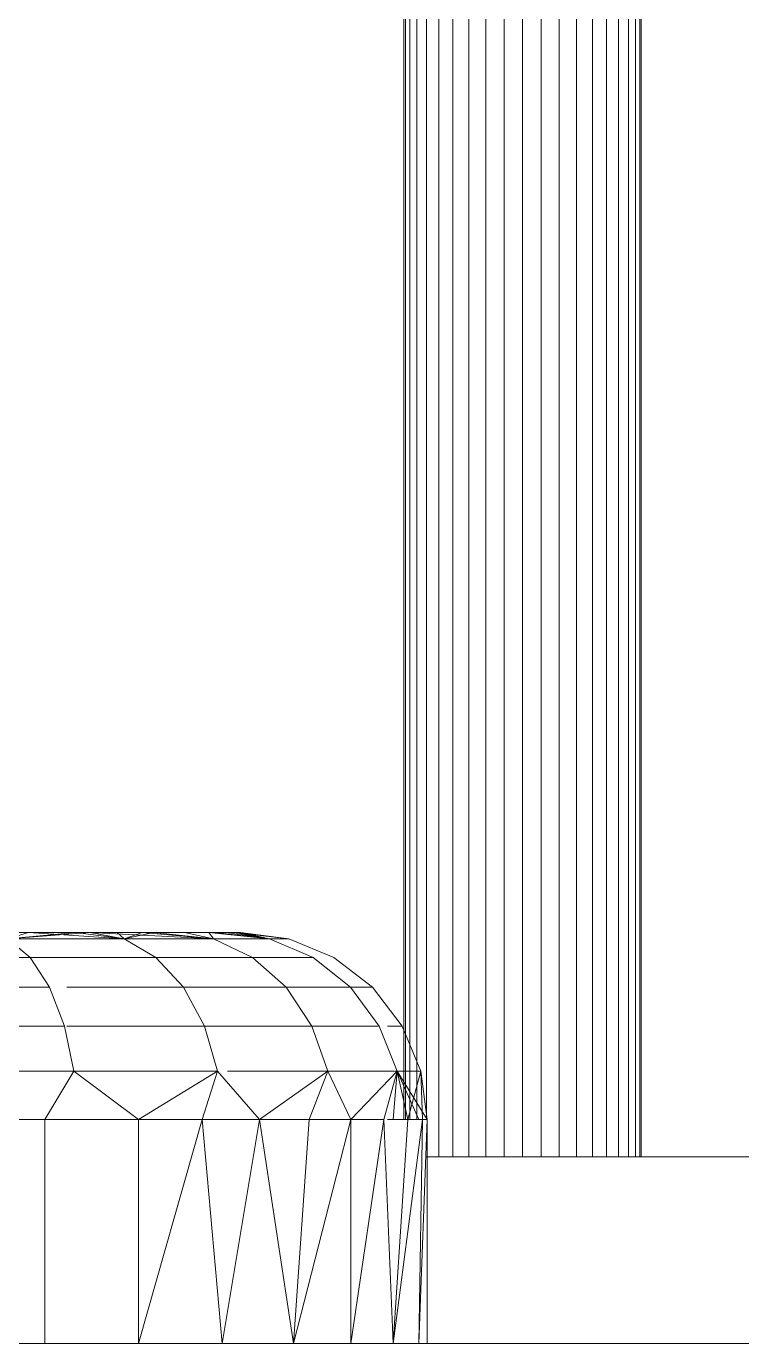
# Model space of a CAD drawing. Header units: centimetres. Extents: x -13467 to 3766, y -437 to 1921.
# Drawn here: x -7778.05 to -7774.22, y 94.03 to 101.08 of the extents above; entities that cross this region are included whole.
import ezdxf

# ---------------------------------------------------------------- set-up
doc = ezdxf.new("R2010")
doc.units = ezdxf.units.CM
doc.layers.add('M-EQPM', color=7, linetype='Continuous', lineweight=9)

# ---------------------------------------------------------------- blocks, each defined once
blk = doc.blocks.new('EQ-02-004 - EQ-02-004_dwg_Agrupar_788-V36-Sección 1-1')
at = {"layer": 'M-EQPM', "color": 136, "true_color": 0x007f7f}
for p, q in [((-7778.4059, 96.2294), (-7778.038, 96.2294)), ((-7778.038, 96.2294), (-7778.4059, 96.2294)), ((-7778.15, 96.1953), (-7778.038, 96.2294)), ((-7778.15, 96.1953), (-7777.7099, 96.2294)), ((-7778.15, 96.1953), (-7778.038, 96.2294)), ((-7778.15, 96.1953), (-7778.038, 96.2294)), ((-7778.038, 96.2294), (-7777.7099, 96.2294)), ((-7777.7099, 96.2294), (-7778.038, 96.2294)), ((-7777.5269, 96.1953), (-7778.038, 96.2294)), ((-7777.7099, 96.2294), (-7777.4296, 96.2294)), ((-7777.4296, 96.2294), (-7777.7099, 96.2294)), ((-7777.5269, 96.1953), (-7777.7099, 96.2294)), ((-7777.0487, 96.1953), (-7777.7099, 96.2294)), ((-7777.5269, 96.1953), (-7777.7099, 96.2294)), ((-7777.5269, 96.1953), (-7777.4296, 96.2294)), ((-7777.5269, 96.1953), (-7777.0487, 96.1953)), ((-7777.0487, 96.1953), (-7777.5269, 96.1953)), ((-7777.4296, 96.2294), (-7777.2041, 96.2294)), ((-7777.2041, 96.2294), (-7777.4296, 96.2294)), ((-7777.0487, 96.1953), (-7777.4296, 96.2294)), ((-7777.0487, 96.1953), (-7777.4296, 96.2294)), ((-7777.2041, 96.2294), (-7777.039, 96.2294)), ((-7777.039, 96.2294), (-7777.2041, 96.2294)), ((-7777.0487, 96.1953), (-7777.2041, 96.2294)), ((-7777.0487, 96.1953), (-7777.2041, 96.2294)), ((-7776.8398, 96.0954), (-7777.0487, 96.1953)), ((-7776.8398, 96.0954), (-7777.0487, 96.1953)), ((-7777.0487, 96.1953), (-7776.7481, 96.1953)), ((-7776.7481, 96.1953), (-7777.0487, 96.1953)), ((-7777.039, 96.2294), (-7776.9383, 96.2294)), ((-7776.9383, 96.2294), (-7777.039, 96.2294)), ((-7776.7481, 96.1953), (-7777.039, 96.2294)), ((-7776.7481, 96.1953), (-7777.039, 96.2294)), ((-7776.9383, 96.2294), (-7776.9044, 96.2294)), ((-7776.9044, 96.2294), (-7776.9383, 96.2294)), ((-7776.7481, 96.1953), (-7776.9383, 96.2294)), ((-7776.6456, 96.1953), (-7776.9383, 96.2294)), ((-7776.7481, 96.1953), (-7776.9383, 96.2294)), ((-7776.6456, 96.1953), (-7776.9044, 96.2294)), ((-7776.7481, 96.1953), (-7776.9044, 96.2294)), ((-7776.5151, 96.0954), (-7776.7481, 96.1953)), ((-7776.5151, 96.0954), (-7776.7481, 96.1953)), ((-7776.7481, 96.1953), (-7776.6456, 96.1953)), ((-7776.6456, 96.1953), (-7776.7481, 96.1953)), ((-7776.4044, 96.0954), (-7776.6456, 96.1953)), ((-7776.8398, 96.0954), (-7776.5151, 96.0954)), ((-7776.5151, 96.0954), (-7776.8398, 96.0954)), ((-7776.8398, 96.0954), (-7776.5151, 96.0954)), ((-7776.8398, 96.0954), (-7776.5151, 96.0954)), ((-7776.1973, 95.9365), (-7776.4044, 96.0954)), ((-7776.3151, 95.9365), (-7776.1973, 95.9365)), ((-7776.1973, 95.9365), (-7776.3151, 95.9365)), ((-7776.0384, 95.7294), (-7776.1973, 95.9365)), ((-7776.1167, 95.7294), (-7776.0384, 95.7294)), ((-7776.0384, 95.7294), (-7776.1167, 95.7294)), ((-7776.1167, 95.7294), (-7776.0384, 95.7294)), ((-7776.0384, 95.7294), (-7776.1167, 95.7294))]:
    blk.add_line(p, q, dxfattribs=at)
at = {"layer": 'M-EQPM', "color": 136, "true_color": 0x007f7f, "flags": 128}
for points in [[(-7778.15, 96.1953), (-7778.4059, 96.2294), (-7778.8046, 96.2294), (-7778.4059, 96.2294), (-7778.038, 96.2294), (-7778.15, 96.1953)], [(-7777.7099, 96.2294), (-7778.038, 96.2294), (-7778.4059, 96.2294), (-7778.15, 96.1953)], [(-7777.5268, 96.1953), (-7778.038, 96.2294), (-7777.5268, 96.1953), (-7777.7099, 96.2294), (-7778.038, 96.2294), (-7778.4059, 96.2294), (-7778.15, 96.1953)], [(-7778.038, 96.2294), (-7778.4059, 96.2294), (-7778.15, 96.1953)], [(-7776.8398, 96.0954), (-7777.0487, 96.1953), (-7777.5268, 96.1953), (-7777.7099, 96.2294), (-7778.15, 96.1953), (-7777.7099, 96.2294), (-7778.038, 96.2294), (-7777.7099, 96.2294)], [(-7777.5268, 96.1953), (-7777.7099, 96.2294), (-7777.0487, 96.1953), (-7777.7099, 96.2294), (-7777.4296, 96.2294), (-7777.7099, 96.2294)], [(-7777.4296, 96.2294), (-7777.7099, 96.2294), (-7777.5268, 96.1953), (-7777.4296, 96.2294), (-7777.5268, 96.1953)], [(-7776.5151, 96.0954), (-7776.7481, 96.1953), (-7777.0487, 96.1953), (-7777.4296, 96.2294), (-7777.0487, 96.1953), (-7777.2041, 96.2294), (-7777.4296, 96.2294), (-7777.7099, 96.2294)], [(-7777.5268, 96.1953), (-7777.0487, 96.1953), (-7777.2041, 96.2294), (-7777.039, 96.2294), (-7777.2041, 96.2294)], [(-7777.2041, 96.2294), (-7777.4296, 96.2294), (-7777.0487, 96.1953), (-7777.5268, 96.1953)], [(-7777.5268, 96.1953), (-7777.0487, 96.1953), (-7776.8398, 96.0954)], [(-7777.4296, 96.2294), (-7777.2041, 96.2294), (-7777.0487, 96.1953), (-7776.7481, 96.1953), (-7776.5151, 96.0954)], [(-7776.9383, 96.2294), (-7777.039, 96.2294), (-7776.7481, 96.1953), (-7777.0487, 96.1953), (-7776.8398, 96.0954)], [(-7776.8398, 96.0954), (-7776.5151, 96.0954), (-7776.7481, 96.1953), (-7776.6456, 96.1953), (-7776.9383, 96.2294), (-7776.7481, 96.1953), (-7777.0487, 96.1953), (-7776.8398, 96.0954)], [(-7776.8398, 96.0954), (-7776.5151, 96.0954), (-7776.7481, 96.1953), (-7776.6456, 96.1953), (-7776.7481, 96.1953), (-7776.9383, 96.2294), (-7776.9044, 96.2294), (-7776.9383, 96.2294), (-7776.9044, 96.2294), (-7776.6456, 96.1953), (-7776.9383, 96.2294)], [(-7776.3151, 95.9365), (-7776.1973, 95.9365), (-7776.4044, 96.0954)], [(-7776.4044, 96.0954), (-7776.1973, 95.9365), (-7776.3151, 95.9365)], [(-7776.3151, 95.9365), (-7776.1973, 95.9365), (-7776.0384, 95.7294), (-7776.1167, 95.7294)], [(-7776.3151, 95.9365), (-7776.1973, 95.9365), (-7776.0384, 95.7294), (-7776.1167, 95.7294)]]:
    blk.add_lwpolyline(points, dxfattribs=at)
for points in [[(-7778.15, 96.1953), (-7778.038, 96.2294)], [(-7777.4296, 96.2294), (-7777.2041, 96.2294), (-7777.0487, 96.1953)], [(-7776.4044, 96.0954), (-7776.6456, 96.1953), (-7776.7481, 96.1953), (-7777.039, 96.2294), (-7777.2041, 96.2294), (-7777.039, 96.2294), (-7776.9383, 96.2294), (-7776.7481, 96.1953), (-7777.039, 96.2294), (-7776.9383, 96.2294), (-7776.9044, 96.2294), (-7776.7481, 96.1953), (-7776.9044, 96.2294), (-7776.6456, 96.1953)], [(-7776.9383, 96.2294), (-7776.7481, 96.1953), (-7777.039, 96.2294)]]:
    blk.add_lwpolyline(points, close=True, dxfattribs=at)
blk = doc.blocks.new('EQ-02-004 - EQ-02-004_dwg_Agrupar_791-V37-Sección 1-1')
at = {"layer": 'M-EQPM', "color": 136, "true_color": 0x007f7f}
for p, q in [((-7778.4059, 96.2294), (-7778.038, 96.2294)), ((-7778.038, 96.2294), (-7778.4059, 96.2294)), ((-7778.15, 96.1953), (-7778.038, 96.2294)), ((-7778.15, 96.1953), (-7777.7099, 96.2294)), ((-7778.15, 96.1953), (-7778.038, 96.2294)), ((-7778.15, 96.1953), (-7778.038, 96.2294)), ((-7778.038, 96.2294), (-7777.7099, 96.2294)), ((-7777.7099, 96.2294), (-7778.038, 96.2294)), ((-7777.5269, 96.1953), (-7778.038, 96.2294)), ((-7777.7099, 96.2294), (-7777.4296, 96.2294)), ((-7777.4296, 96.2294), (-7777.7099, 96.2294)), ((-7777.5269, 96.1953), (-7777.7099, 96.2294)), ((-7777.0487, 96.1953), (-7777.7099, 96.2294)), ((-7777.5269, 96.1953), (-7777.7099, 96.2294)), ((-7777.5269, 96.1953), (-7777.4296, 96.2294)), ((-7777.5269, 96.1953), (-7777.0487, 96.1953)), ((-7777.0487, 96.1953), (-7777.5269, 96.1953)), ((-7777.4296, 96.2294), (-7777.2041, 96.2294)), ((-7777.2041, 96.2294), (-7777.4296, 96.2294)), ((-7777.0487, 96.1953), (-7777.4296, 96.2294)), ((-7777.0487, 96.1953), (-7777.4296, 96.2294)), ((-7777.2041, 96.2294), (-7777.039, 96.2294)), ((-7777.039, 96.2294), (-7777.2041, 96.2294)), ((-7777.0487, 96.1953), (-7777.2041, 96.2294)), ((-7777.0487, 96.1953), (-7777.2041, 96.2294)), ((-7776.8398, 96.0954), (-7777.0487, 96.1953)), ((-7776.8398, 96.0954), (-7777.0487, 96.1953)), ((-7777.0487, 96.1953), (-7776.7481, 96.1953)), ((-7776.7481, 96.1953), (-7777.0487, 96.1953)), ((-7777.039, 96.2294), (-7776.9383, 96.2294)), ((-7776.9383, 96.2294), (-7777.039, 96.2294)), ((-7776.7481, 96.1953), (-7777.039, 96.2294)), ((-7776.7481, 96.1953), (-7777.039, 96.2294)), ((-7776.9383, 96.2294), (-7776.9044, 96.2294)), ((-7776.9044, 96.2294), (-7776.9383, 96.2294)), ((-7776.7481, 96.1953), (-7776.9383, 96.2294)), ((-7776.6456, 96.1953), (-7776.9383, 96.2294)), ((-7776.7481, 96.1953), (-7776.9383, 96.2294)), ((-7776.6456, 96.1953), (-7776.9044, 96.2294)), ((-7776.7481, 96.1953), (-7776.9044, 96.2294)), ((-7776.5151, 96.0954), (-7776.7481, 96.1953)), ((-7776.5151, 96.0954), (-7776.7481, 96.1953)), ((-7776.7481, 96.1953), (-7776.6456, 96.1953)), ((-7776.6456, 96.1953), (-7776.7481, 96.1953)), ((-7776.4044, 96.0954), (-7776.6456, 96.1953)), ((-7776.8398, 96.0954), (-7776.5151, 96.0954)), ((-7776.5151, 96.0954), (-7776.8398, 96.0954)), ((-7776.8398, 96.0954), (-7776.5151, 96.0954)), ((-7776.8398, 96.0954), (-7776.5151, 96.0954)), ((-7776.1973, 95.9365), (-7776.4044, 96.0954)), ((-7776.3151, 95.9365), (-7776.1973, 95.9365)), ((-7776.1973, 95.9365), (-7776.3151, 95.9365)), ((-7776.0384, 95.7294), (-7776.1973, 95.9365)), ((-7776.1167, 95.7294), (-7776.0384, 95.7294)), ((-7776.0384, 95.7294), (-7776.1167, 95.7294)), ((-7776.1167, 95.7294), (-7776.0384, 95.7294)), ((-7776.0384, 95.7294), (-7776.1167, 95.7294))]:
    blk.add_line(p, q, dxfattribs=at)
at = {"layer": 'M-EQPM', "color": 136, "true_color": 0x007f7f, "flags": 128}
for points in [[(-7778.15, 96.1953), (-7778.4059, 96.2294), (-7778.8046, 96.2294), (-7778.4059, 96.2294), (-7778.038, 96.2294), (-7778.15, 96.1953)], [(-7777.7099, 96.2294), (-7778.038, 96.2294), (-7778.4059, 96.2294), (-7778.15, 96.1953)], [(-7777.5268, 96.1953), (-7778.038, 96.2294), (-7777.5268, 96.1953), (-7777.7099, 96.2294), (-7778.038, 96.2294), (-7778.4059, 96.2294), (-7778.15, 96.1953)], [(-7778.038, 96.2294), (-7778.4059, 96.2294), (-7778.15, 96.1953)], [(-7776.8398, 96.0954), (-7777.0487, 96.1953), (-7777.5268, 96.1953), (-7777.7099, 96.2294), (-7778.15, 96.1953), (-7777.7099, 96.2294), (-7778.038, 96.2294), (-7777.7099, 96.2294)], [(-7777.5268, 96.1953), (-7777.7099, 96.2294), (-7777.0487, 96.1953), (-7777.7099, 96.2294), (-7777.4296, 96.2294), (-7777.7099, 96.2294)], [(-7777.4296, 96.2294), (-7777.7099, 96.2294), (-7777.5268, 96.1953), (-7777.4296, 96.2294), (-7777.5268, 96.1953)], [(-7776.5151, 96.0954), (-7776.7481, 96.1953), (-7777.0487, 96.1953), (-7777.4296, 96.2294), (-7777.0487, 96.1953), (-7777.2041, 96.2294), (-7777.4296, 96.2294), (-7777.7099, 96.2294)], [(-7777.5268, 96.1953), (-7777.0487, 96.1953), (-7777.2041, 96.2294), (-7777.039, 96.2294), (-7777.2041, 96.2294)], [(-7777.2041, 96.2294), (-7777.4296, 96.2294), (-7777.0487, 96.1953), (-7777.5268, 96.1953)], [(-7777.5268, 96.1953), (-7777.0487, 96.1953), (-7776.8398, 96.0954)], [(-7777.4296, 96.2294), (-7777.2041, 96.2294), (-7777.0487, 96.1953), (-7776.7481, 96.1953), (-7776.5151, 96.0954)], [(-7776.9383, 96.2294), (-7777.039, 96.2294), (-7776.7481, 96.1953), (-7777.0487, 96.1953), (-7776.8398, 96.0954)], [(-7776.8398, 96.0954), (-7776.5151, 96.0954), (-7776.7481, 96.1953), (-7776.6456, 96.1953), (-7776.9383, 96.2294), (-7776.7481, 96.1953), (-7777.0487, 96.1953), (-7776.8398, 96.0954)], [(-7776.8398, 96.0954), (-7776.5151, 96.0954), (-7776.7481, 96.1953), (-7776.6456, 96.1953), (-7776.7481, 96.1953), (-7776.9383, 96.2294), (-7776.9044, 96.2294), (-7776.9383, 96.2294), (-7776.9044, 96.2294), (-7776.6456, 96.1953), (-7776.9383, 96.2294)], [(-7776.3151, 95.9365), (-7776.1973, 95.9365), (-7776.4044, 96.0954)], [(-7776.4044, 96.0954), (-7776.1973, 95.9365), (-7776.3151, 95.9365)], [(-7776.3151, 95.9365), (-7776.1973, 95.9365), (-7776.0384, 95.7294), (-7776.1167, 95.7294)], [(-7776.3151, 95.9365), (-7776.1973, 95.9365), (-7776.0384, 95.7294), (-7776.1167, 95.7294)]]:
    blk.add_lwpolyline(points, dxfattribs=at)
for points in [[(-7778.15, 96.1953), (-7778.038, 96.2294)], [(-7777.4296, 96.2294), (-7777.2041, 96.2294), (-7777.0487, 96.1953)], [(-7776.4044, 96.0954), (-7776.6456, 96.1953), (-7776.7481, 96.1953), (-7777.039, 96.2294), (-7777.2041, 96.2294), (-7777.039, 96.2294), (-7776.9383, 96.2294), (-7776.7481, 96.1953), (-7777.039, 96.2294), (-7776.9383, 96.2294), (-7776.9044, 96.2294), (-7776.7481, 96.1953), (-7776.9044, 96.2294), (-7776.6456, 96.1953)], [(-7776.9383, 96.2294), (-7776.7481, 96.1953), (-7777.039, 96.2294)]]:
    blk.add_lwpolyline(points, close=True, dxfattribs=at)
blk = doc.blocks.new('EQ-02-004 - EQ-02-004_dwg_Agrupar_896-V38-Sección 1-1')
at = {"layer": 'M-EQPM', "color": 136, "true_color": 0x007f7f}
for p, q in [((-7778.038, 96.2294), (-7778.4059, 96.2294)), ((-7778.4059, 96.2294), (-7778.038, 96.2294)), ((-7778.15, 96.1953), (-7778.038, 96.2294)), ((-7778.15, 96.1953), (-7778.038, 96.2294)), ((-7778.15, 96.1953), (-7777.7877, 96.2294)), ((-7778.15, 96.1953), (-7778.038, 96.2294)), ((-7778.0294, 96.0954), (-7778.15, 96.1953)), ((-7778.15, 96.1953), (-7777.5269, 96.1953)), ((-7778.15, 96.1953), (-7778.0294, 96.0954)), ((-7778.15, 96.1953), (-7778.0294, 96.0954)), ((-7777.7099, 96.2294), (-7778.038, 96.2294)), ((-7778.038, 96.2294), (-7777.7877, 96.2294)), ((-7777.5269, 96.1953), (-7778.038, 96.2294)), ((-7777.7877, 96.2294), (-7777.5633, 96.2294)), ((-7777.7877, 96.2294), (-7777.3679, 96.2294)), ((-7777.5269, 96.1953), (-7777.7877, 96.2294)), ((-7777.4296, 96.2294), (-7777.7099, 96.2294)), ((-7777.0487, 96.1953), (-7777.7099, 96.2294)), ((-7777.5269, 96.1953), (-7777.7099, 96.2294)), ((-7777.5633, 96.2294), (-7777.3679, 96.2294)), ((-7777.5269, 96.1953), (-7777.5633, 96.2294)), ((-7777.5269, 96.1953), (-7777.3679, 96.2294)), ((-7777.3563, 96.0954), (-7777.5269, 96.1953)), ((-7777.0487, 96.1953), (-7777.5269, 96.1953)), ((-7777.5269, 96.1953), (-7777.0487, 96.1953)), ((-7777.2041, 96.2294), (-7777.4296, 96.2294)), ((-7777.0487, 96.1953), (-7777.4296, 96.2294)), ((-7777.3679, 96.2294), (-7777.2041, 96.2294)), ((-7777.0487, 96.1953), (-7777.3679, 96.2294)), ((-7777.039, 96.2294), (-7777.2041, 96.2294)), ((-7777.2041, 96.2294), (-7777.0744, 96.2294)), ((-7777.0487, 96.1953), (-7777.2041, 96.2294)), ((-7777.0487, 96.1953), (-7777.2041, 96.2294)), ((-7777.0744, 96.2294), (-7776.9804, 96.2294)), ((-7777.0744, 96.2294), (-7776.9235, 96.2294)), ((-7777.0487, 96.1953), (-7777.0744, 96.2294)), ((-7776.7481, 96.1953), (-7777.0744, 96.2294)), ((-7776.8398, 96.0954), (-7777.0487, 96.1953)), ((-7776.8398, 96.0954), (-7777.0487, 96.1953)), ((-7776.7481, 96.1953), (-7777.0487, 96.1953)), ((-7777.0487, 96.1953), (-7776.7481, 96.1953)), ((-7776.9383, 96.2294), (-7777.039, 96.2294)), ((-7776.7481, 96.1953), (-7777.039, 96.2294)), ((-7776.9804, 96.2294), (-7776.9235, 96.2294)), ((-7776.7481, 96.1953), (-7776.9804, 96.2294)), ((-7776.9383, 96.2294), (-7776.9044, 96.2294)), ((-7776.6456, 96.1953), (-7776.9383, 96.2294)), ((-7776.7481, 96.1953), (-7776.9383, 96.2294)), ((-7776.9044, 96.2294), (-7776.9235, 96.2294)), ((-7776.6456, 96.1953), (-7776.9235, 96.2294)), ((-7776.7481, 96.1953), (-7776.9235, 96.2294)), ((-7776.6456, 96.1953), (-7776.9044, 96.2294)), ((-7776.5151, 96.0954), (-7776.7481, 96.1953)), ((-7776.5151, 96.0954), (-7776.7481, 96.1953)), ((-7776.6456, 96.1953), (-7776.7481, 96.1953)), ((-7776.6456, 96.1953), (-7776.7481, 96.1953)), ((-7776.4044, 96.0954), (-7776.6456, 96.1953)), ((-7778.8132, 96.0954), (-7778.0294, 96.0954)), ((-7778.0294, 96.0954), (-7778.8132, 96.0954)), ((-7778.8132, 96.0954), (-7778.0294, 96.0954)), ((-7777.9259, 95.9365), (-7778.0294, 96.0954)), ((-7778.0294, 96.0954), (-7777.3563, 96.0954)), ((-7778.0294, 96.0954), (-7777.3563, 96.0954)), ((-7778.0294, 96.0954), (-7777.9259, 95.9365)), ((-7777.3563, 96.0954), (-7778.0294, 96.0954)), ((-7778.0294, 96.0954), (-7777.9259, 95.9365)), ((-7777.2099, 95.9365), (-7777.3563, 96.0954)), ((-7777.3563, 96.0954), (-7776.8398, 96.0954)), ((-7776.8398, 96.0954), (-7777.3563, 96.0954)), ((-7777.3563, 96.0954), (-7777.2099, 95.9365)), ((-7777.2099, 95.9365), (-7777.3563, 96.0954)), ((-7776.6605, 95.9365), (-7776.8398, 96.0954)), ((-7776.5151, 96.0954), (-7776.8398, 96.0954)), ((-7776.8398, 96.0954), (-7776.5151, 96.0954)), ((-7776.5151, 96.0954), (-7776.8398, 96.0954)), ((-7776.3151, 95.9365), (-7776.5151, 96.0954)), ((-7776.1973, 95.9365), (-7776.4044, 96.0954)), ((-7778.6908, 95.9365), (-7777.9259, 95.9365)), ((-7777.9259, 95.9365), (-7778.6908, 95.9365)), ((-7777.9259, 95.9365), (-7778.6908, 95.9365)), ((-7777.8464, 95.7294), (-7777.9259, 95.9365)), ((-7777.8464, 95.7294), (-7777.9259, 95.9365)), ((-7777.8464, 95.7294), (-7777.9259, 95.9365)), ((-7777.8326, 95.9365), (-7777.2099, 95.9365)), ((-7777.0975, 95.7294), (-7777.2099, 95.9365)), ((-7777.2099, 95.9365), (-7776.6605, 95.9365)), ((-7776.5228, 95.7294), (-7776.6605, 95.9365)), ((-7776.6605, 95.9365), (-7776.3151, 95.9365)), ((-7776.1616, 95.7294), (-7776.3151, 95.9365)), ((-7776.3151, 95.9365), (-7776.1973, 95.9365)), ((-7776.1973, 95.9365), (-7776.3151, 95.9365)), ((-7776.0384, 95.7294), (-7776.1973, 95.9365)), ((-7778.6908, 95.7294), (-7777.8464, 95.7294)), ((-7778.6908, 95.7294), (-7777.8464, 95.7294)), ((-7777.8464, 95.7294), (-7777.7964, 95.4882)), ((-7777.8326, 95.7294), (-7777.0975, 95.7294)), ((-7777.0975, 95.7294), (-7777.0268, 95.4882)), ((-7777.0975, 95.7294), (-7776.5228, 95.7294)), ((-7777.0975, 95.7294), (-7776.5228, 95.7294)), ((-7777.0975, 95.7294), (-7776.5228, 95.7294)), ((-7776.4363, 95.4882), (-7776.5228, 95.7294)), ((-7776.5228, 95.7294), (-7776.1616, 95.7294)), ((-7776.0651, 95.4882), (-7776.1616, 95.7294)), ((-7776.1167, 95.7294), (-7776.0384, 95.7294)), ((-7776.0384, 95.7294), (-7776.1167, 95.7294)), ((-7775.9385, 95.4882), (-7776.0384, 95.7294)), ((-7778.6927, 95.4882), (-7777.7964, 95.4882)), ((-7777.7964, 95.4882), (-7777.9519, 95.2294)), ((-7777.7964, 95.4882), (-7777.0268, 95.4882)), ((-7777.7964, 95.4882), (-7777.4502, 95.2294)), ((-7777.0268, 95.4882), (-7777.4502, 95.2294)), ((-7777.0268, 95.4882), (-7777.1089, 95.2294)), ((-7777.1089, 95.2294), (-7777.0269, 95.4882)), ((-7777.1089, 95.2294), (-7777.0269, 95.4882)), ((-7777.0268, 95.4882), (-7776.8029, 95.2294)), ((-7776.8029, 95.2294), (-7777.0268, 95.4882)), ((-7777.0268, 95.4882), (-7776.8029, 95.2294)), ((-7776.9745, 95.4882), (-7776.4363, 95.4882)), ((-7776.4363, 95.4882), (-7776.8029, 95.2294)), ((-7776.4363, 95.4882), (-7776.5364, 95.2294)), ((-7776.4363, 95.4882), (-7776.5364, 95.2294)), ((-7776.4363, 95.4882), (-7776.3131, 95.2294)), ((-7776.4363, 95.4882), (-7776.0651, 95.4882)), ((-7776.4363, 95.4882), (-7776.3131, 95.2294)), ((-7776.3131, 95.2294), (-7776.0651, 95.4882)), ((-7776.0651, 95.4882), (-7776.1362, 95.2294)), ((-7776.0879, 95.2294), (-7776.0651, 95.4882)), ((-7776.0879, 95.2294), (-7776.0651, 95.4882)), ((-7776.0879, 95.2294), (-7776.0651, 95.4882)), ((-7775.9506, 95.2294), (-7776.0651, 95.4882)), ((-7776.0651, 95.4882), (-7775.9044, 95.2294)), ((-7776.0651, 95.4882), (-7775.9385, 95.4882)), ((-7775.9385, 95.4882), (-7776.0651, 95.4882)), ((-7776.0651, 95.4882), (-7776.008, 95.2294)), ((-7776.008, 95.2294), (-7776.0651, 95.4882)), ((-7776.0651, 95.4882), (-7775.9506, 95.2294)), ((-7775.9506, 95.2294), (-7776.0651, 95.4882)), ((-7776.0651, 95.4882), (-7775.9044, 95.2294)), ((-7775.9385, 95.4882), (-7776.008, 95.2294)), ((-7775.9044, 95.2294), (-7775.9385, 95.4882)), ((-7775.9385, 95.4882), (-7775.9304, 95.2294)), ((-7778.4956, 95.2294), (-7777.9519, 95.2294)), ((-7777.9519, 95.2294), (-7777.4502, 95.2294)), ((-7777.9519, 95.2294), (-7777.9519, 94.0294)), ((-7777.9519, 95.2294), (-7777.4502, 95.2294)), ((-7777.4502, 95.2294), (-7777.1089, 95.2294)), ((-7777.4502, 95.2294), (-7777.4502, 94.0294)), ((-7777.1089, 95.2294), (-7777.4502, 94.0294)), ((-7777.1089, 95.2294), (-7776.8029, 95.2294)), ((-7777.1089, 95.2294), (-7777.0028, 94.0294)), ((-7776.8029, 95.2294), (-7777.1089, 95.2294)), ((-7776.8029, 95.2294), (-7777.0028, 94.0294)), ((-7776.5364, 95.2294), (-7776.8029, 95.2294)), ((-7776.8029, 95.2294), (-7776.6206, 94.0294)), ((-7776.5364, 95.2294), (-7776.6206, 94.0294)), ((-7776.3131, 95.2294), (-7776.6206, 94.0294)), ((-7776.6206, 94.0294), (-7776.5364, 95.2294)), ((-7776.5364, 95.2294), (-7776.3131, 95.2294)), ((-7776.5364, 95.2294), (-7776.3131, 95.2294)), ((-7776.3131, 95.2294), (-7776.1362, 95.2294)), ((-7776.3131, 95.2294), (-7776.3131, 94.0294)), ((-7776.1362, 95.2294), (-7776.3131, 94.0294)), ((-7776.1362, 95.2294), (-7776.0879, 94.0294)), ((-7776.1167, 95.2294), (-7776.008, 95.2294)), ((-7776.008, 95.2294), (-7776.1167, 95.2294)), ((-7776.008, 95.2294), (-7776.0879, 94.0294)), ((-7775.9304, 95.2294), (-7776.0879, 94.0294)), ((-7776.008, 95.2294), (-7775.9304, 95.2294)), ((-7775.9044, 95.2294), (-7775.9506, 94.0294)), ((-7775.9304, 95.2294), (-7775.9506, 94.0294)), ((-7775.9044, 95.2294), (-7775.9304, 95.2294)), ((-7775.9044, 95.2294), (-7775.9044, 94.0294)), ((-7775.9044, 94.0294), (-7775.9044, 95.2294)), ((-7777.9519, 94.0294), (-7778.4956, 94.0294)), ((-7777.4502, 94.0294), (-7777.9519, 94.0294)), ((-7777.0028, 94.0294), (-7777.4502, 94.0294)), ((-7776.6206, 94.0294), (-7777.0028, 94.0294)), ((-7776.3131, 94.0294), (-7776.6206, 94.0294)), ((-7776.0879, 94.0294), (-7776.3131, 94.0294)), ((-7775.9506, 94.0294), (-7776.0879, 94.0294)), ((-7775.9506, 94.0294), (-7776.0879, 94.0294)), ((-7775.9506, 94.0294), (-7775.9044, 94.0294)), ((-7775.9044, 94.0294), (-7775.9506, 94.0294))]:
    blk.add_line(p, q, dxfattribs=at)
at = {"layer": 'M-EQPM', "color": 136, "true_color": 0x007f7f, "flags": 128}
for points in [[(-7777.3563, 96.0954), (-7777.5268, 96.1953), (-7778.15, 96.1953), (-7778.038, 96.2294), (-7778.4059, 96.2294), (-7778.8046, 96.2294), (-7778.4059, 96.2294), (-7778.15, 96.1953)], [(-7778.15, 96.1953), (-7778.038, 96.2294), (-7778.4059, 96.2294), (-7778.15, 96.1953)], [(-7777.5268, 96.1953), (-7777.0487, 96.1953), (-7777.2041, 96.2294), (-7777.039, 96.2294), (-7777.2041, 96.2294), (-7777.4296, 96.2294), (-7777.0487, 96.1953), (-7777.2041, 96.2294), (-7777.4296, 96.2294), (-7777.7099, 96.2294), (-7778.038, 96.2294), (-7778.4059, 96.2294), (-7778.15, 96.1953)], [(-7778.038, 96.2294), (-7778.4059, 96.2294), (-7778.15, 96.1953)], [(-7777.7877, 96.2294), (-7778.038, 96.2294), (-7777.7877, 96.2294), (-7778.15, 96.1953), (-7777.7877, 96.2294), (-7777.5268, 96.1953), (-7777.0487, 96.1953), (-7776.8398, 96.0954), (-7776.6605, 95.9365)], [(-7778.15, 96.1953), (-7778.038, 96.2294), (-7777.7099, 96.2294), (-7777.5268, 96.1953), (-7778.038, 96.2294), (-7777.5268, 96.1953)], [(-7777.3563, 96.0954), (-7777.5268, 96.1953), (-7778.15, 96.1953)], [(-7777.5633, 96.2294), (-7777.7877, 96.2294), (-7777.5268, 96.1953), (-7777.5633, 96.2294), (-7777.3679, 96.2294), (-7777.5268, 96.1953), (-7777.3679, 96.2294), (-7777.0487, 96.1953), (-7776.7481, 96.1953), (-7776.5151, 96.0954)], [(-7777.5268, 96.1953), (-7777.7099, 96.2294), (-7777.0487, 96.1953), (-7777.7099, 96.2294), (-7777.4296, 96.2294)], [(-7776.8398, 96.0954), (-7777.0487, 96.1953), (-7777.5268, 96.1953), (-7777.5633, 96.2294)], [(-7777.4296, 96.2294), (-7777.0487, 96.1953), (-7777.5268, 96.1953)], [(-7777.3679, 96.2294), (-7777.0487, 96.1953), (-7777.2041, 96.2294), (-7777.3679, 96.2294), (-7777.2041, 96.2294), (-7777.0744, 96.2294), (-7777.2041, 96.2294), (-7777.0487, 96.1953), (-7777.0744, 96.2294), (-7777.0487, 96.1953), (-7776.7481, 96.1953), (-7776.5151, 96.0954)], [(-7776.5151, 96.0954), (-7776.7481, 96.1953), (-7776.6456, 96.1953), (-7776.4044, 96.0954), (-7776.6456, 96.1953), (-7776.7481, 96.1953), (-7777.0744, 96.2294)], [(-7776.9235, 96.2294), (-7776.6456, 96.1953), (-7776.9044, 96.2294), (-7776.9235, 96.2294), (-7776.9044, 96.2294), (-7776.9383, 96.2294), (-7777.039, 96.2294), (-7776.7481, 96.1953), (-7776.9383, 96.2294), (-7776.9044, 96.2294), (-7776.6456, 96.1953), (-7776.9383, 96.2294), (-7776.6456, 96.1953), (-7776.7481, 96.1953)], [(-7776.7481, 96.1953), (-7776.9235, 96.2294), (-7776.7481, 96.1953), (-7776.9804, 96.2294), (-7776.9235, 96.2294), (-7776.6456, 96.1953), (-7776.7481, 96.1953), (-7776.5151, 96.0954), (-7776.8398, 96.0954)], [(-7776.6605, 95.9365), (-7776.8398, 96.0954), (-7777.3563, 96.0954)], [(-7776.3151, 95.9365), (-7776.5151, 96.0954), (-7776.8398, 96.0954)], [(-7776.3151, 95.9365), (-7776.5151, 96.0954), (-7776.8398, 96.0954)], [(-7777.8326, 95.9365), (-7777.2099, 95.9365), (-7777.0975, 95.7294)], [(-7777.8326, 95.9365), (-7777.2099, 95.9365), (-7777.0975, 95.7294)], [(-7777.2099, 95.9365), (-7776.6605, 95.9365), (-7776.5228, 95.7294)], [(-7776.5228, 95.7294), (-7776.6605, 95.9365), (-7777.2099, 95.9365)], [(-7776.6605, 95.9365), (-7776.3151, 95.9365), (-7776.1616, 95.7294)], [(-7776.1616, 95.7294), (-7776.3151, 95.9365), (-7776.6605, 95.9365)], [(-7776.3151, 95.9365), (-7776.1973, 95.9365), (-7776.0384, 95.7294), (-7776.1973, 95.9365), (-7776.3151, 95.9365)], [(-7776.3151, 95.9365), (-7776.1973, 95.9365), (-7776.3151, 95.9365)], [(-7778.7185, 95.7294), (-7778.6927, 95.4882), (-7777.7964, 95.4882), (-7777.8464, 95.7294), (-7778.6908, 95.7294)], [(-7777.8326, 95.7294), (-7777.0975, 95.7294), (-7777.0268, 95.4882), (-7777.7964, 95.4882), (-7778.6927, 95.4882), (-7778.4956, 95.2294), (-7777.9519, 95.2294)], [(-7777.9519, 95.2294), (-7777.7964, 95.4882), (-7777.8464, 95.7294)], [(-7777.0268, 95.4882), (-7777.0975, 95.7294), (-7777.8326, 95.7294)], [(-7776.5228, 95.7294), (-7776.4363, 95.4882), (-7776.9745, 95.4882)], [(-7776.5228, 95.7294), (-7776.1616, 95.7294), (-7776.0651, 95.4882)], [(-7776.1167, 95.7294), (-7776.0384, 95.7294), (-7776.1167, 95.7294)], [(-7776.1167, 95.7294), (-7776.0384, 95.7294), (-7775.9385, 95.4882), (-7776.0384, 95.7294), (-7776.1167, 95.7294)], [(-7777.4502, 95.2294), (-7777.7964, 95.4882), (-7777.9519, 95.2294)], [(-7777.0268, 95.4882), (-7777.4502, 95.2294), (-7777.0268, 95.4882), (-7777.7964, 95.4882), (-7777.4502, 95.2294)], [(-7776.9745, 95.4882), (-7776.4363, 95.4882), (-7776.5364, 95.2294)], [(-7776.5364, 95.2294), (-7776.8029, 95.2294), (-7776.4363, 95.4882), (-7776.8029, 95.2294)], [(-7776.5364, 95.2294), (-7776.3131, 95.2294), (-7776.4363, 95.4882)], [(-7776.1362, 95.2294), (-7776.0651, 95.4882), (-7776.4363, 95.4882)], [(-7776.1362, 95.2294), (-7776.0651, 95.4882), (-7776.008, 95.2294)], [(-7776.0879, 94.0294), (-7775.9304, 95.2294), (-7776.0879, 94.0294), (-7776.008, 95.2294), (-7775.9304, 95.2294), (-7775.9044, 95.2294), (-7775.9385, 95.4882), (-7775.9304, 95.2294), (-7775.9506, 94.0294)], [(-7776.0651, 95.4882), (-7775.9385, 95.4882), (-7776.0651, 95.4882)], [(-7776.0651, 95.4882), (-7775.9385, 95.4882), (-7775.9304, 95.2294), (-7775.9044, 95.2294), (-7775.9506, 94.0294), (-7775.9044, 95.2294), (-7775.9044, 94.0294), (-7775.9506, 94.0294), (-7775.9044, 94.0294)], [(-7776.0651, 95.4882), (-7775.9385, 95.4882), (-7775.9044, 95.2294), (-7776.0651, 95.4882)], [(-7779.0678, 94.0294), (-7778.4956, 94.0294), (-7777.9519, 94.0294), (-7777.9519, 95.2294), (-7778.4956, 95.2294), (-7778.4956, 94.0294), (-7777.9519, 94.0294), (-7777.4502, 94.0294)], [(-7777.4502, 95.2294), (-7777.9519, 95.2294), (-7777.9519, 94.0294), (-7777.4502, 94.0294)], [(-7777.4502, 94.0294), (-7777.4502, 95.2294), (-7777.1089, 95.2294)], [(-7777.4502, 94.0294), (-7777.0028, 94.0294), (-7777.1089, 95.2294), (-7777.4502, 94.0294), (-7777.1089, 95.2294), (-7777.4502, 95.2294)], [(-7777.4502, 95.2294), (-7777.4502, 94.0294), (-7777.0028, 94.0294), (-7776.6206, 94.0294)], [(-7776.8029, 95.2294), (-7777.1089, 95.2294), (-7777.0028, 94.0294), (-7776.8029, 95.2294), (-7777.0028, 94.0294), (-7776.6206, 94.0294)], [(-7776.3131, 95.2294), (-7776.6206, 94.0294), (-7776.3131, 95.2294), (-7776.3131, 94.0294), (-7776.6206, 94.0294), (-7776.8029, 95.2294)], [(-7776.6206, 94.0294), (-7776.8029, 95.2294), (-7776.5364, 95.2294)], [(-7776.5364, 95.2294), (-7776.6206, 94.0294), (-7776.3131, 94.0294), (-7776.0879, 94.0294)], [(-7776.3131, 95.2294), (-7776.1362, 95.2294), (-7776.3131, 95.2294), (-7776.3131, 94.0294), (-7776.1362, 95.2294), (-7776.3131, 94.0294), (-7776.0879, 94.0294), (-7776.1362, 95.2294)], [(-7776.1167, 95.2294), (-7776.008, 95.2294), (-7776.0879, 94.0294), (-7776.1362, 95.2294)], [(-7776.0879, 94.0294), (-7775.9506, 94.0294), (-7775.9304, 95.2294), (-7776.008, 95.2294)]]:
    blk.add_lwpolyline(points, dxfattribs=at)
for points in [[(-7777.0744, 96.2294), (-7776.7481, 96.1953), (-7776.9804, 96.2294)], [(-7776.8398, 96.0954), (-7777.0487, 96.1953), (-7776.7481, 96.1953), (-7776.9383, 96.2294), (-7777.039, 96.2294), (-7776.7481, 96.1953), (-7777.0487, 96.1953)], [(-7776.4044, 96.0954), (-7776.1973, 95.9365)], [(-7776.5228, 95.7294), (-7776.4363, 95.4882), (-7776.0651, 95.4882), (-7776.1616, 95.7294)], [(-7776.3131, 95.2294), (-7776.0651, 95.4882)], [(-7776.008, 95.2294), (-7775.9385, 95.4882)]]:
    blk.add_lwpolyline(points, close=True, dxfattribs=at)
blk = doc.blocks.new('EQ-02-004 - EQ-02-004_dwg_Agrupar_893-V40-Sección 1-1')
at = {"layer": 'M-EQPM', "color": 136, "true_color": 0x007f7f}
for p, q in [((-7778.038, 96.2294), (-7778.4059, 96.2294)), ((-7778.4059, 96.2294), (-7778.038, 96.2294)), ((-7778.15, 96.1953), (-7778.038, 96.2294)), ((-7778.15, 96.1953), (-7778.038, 96.2294)), ((-7778.15, 96.1953), (-7777.7877, 96.2294)), ((-7778.15, 96.1953), (-7778.038, 96.2294)), ((-7777.7099, 96.2294), (-7778.038, 96.2294)), ((-7778.038, 96.2294), (-7777.7877, 96.2294)), ((-7777.5269, 96.1953), (-7778.038, 96.2294)), ((-7777.7877, 96.2294), (-7777.5633, 96.2294)), ((-7777.7877, 96.2294), (-7777.3679, 96.2294)), ((-7777.5269, 96.1953), (-7777.7877, 96.2294)), ((-7777.4296, 96.2294), (-7777.7099, 96.2294)), ((-7777.0487, 96.1953), (-7777.7099, 96.2294)), ((-7777.5269, 96.1953), (-7777.7099, 96.2294)), ((-7777.5633, 96.2294), (-7777.3679, 96.2294)), ((-7777.5269, 96.1953), (-7777.5633, 96.2294)), ((-7777.5269, 96.1953), (-7777.3679, 96.2294)), ((-7777.0487, 96.1953), (-7777.5269, 96.1953)), ((-7777.5269, 96.1953), (-7777.0487, 96.1953)), ((-7777.2041, 96.2294), (-7777.4296, 96.2294)), ((-7777.0487, 96.1953), (-7777.4296, 96.2294)), ((-7777.3679, 96.2294), (-7777.2041, 96.2294)), ((-7777.0487, 96.1953), (-7777.3679, 96.2294)), ((-7777.039, 96.2294), (-7777.2041, 96.2294)), ((-7777.2041, 96.2294), (-7777.0744, 96.2294)), ((-7777.0487, 96.1953), (-7777.2041, 96.2294)), ((-7777.0487, 96.1953), (-7777.2041, 96.2294)), ((-7777.0744, 96.2294), (-7776.9804, 96.2294)), ((-7777.0744, 96.2294), (-7776.9235, 96.2294)), ((-7777.0487, 96.1953), (-7777.0744, 96.2294)), ((-7776.7481, 96.1953), (-7777.0744, 96.2294)), ((-7776.8398, 96.0954), (-7777.0487, 96.1953)), ((-7776.8398, 96.0954), (-7777.0487, 96.1953)), ((-7776.7481, 96.1953), (-7777.0487, 96.1953)), ((-7777.0487, 96.1953), (-7776.7481, 96.1953)), ((-7776.9383, 96.2294), (-7777.039, 96.2294)), ((-7776.7481, 96.1953), (-7777.039, 96.2294)), ((-7776.9804, 96.2294), (-7776.9235, 96.2294)), ((-7776.7481, 96.1953), (-7776.9804, 96.2294)), ((-7776.9383, 96.2294), (-7776.9044, 96.2294)), ((-7776.6456, 96.1953), (-7776.9383, 96.2294)), ((-7776.7481, 96.1953), (-7776.9383, 96.2294)), ((-7776.9044, 96.2294), (-7776.9235, 96.2294)), ((-7776.6456, 96.1953), (-7776.9235, 96.2294)), ((-7776.7481, 96.1953), (-7776.9235, 96.2294)), ((-7776.6456, 96.1953), (-7776.9044, 96.2294)), ((-7776.5151, 96.0954), (-7776.7481, 96.1953)), ((-7776.5151, 96.0954), (-7776.7481, 96.1953)), ((-7776.6456, 96.1953), (-7776.7481, 96.1953)), ((-7776.6456, 96.1953), (-7776.7481, 96.1953)), ((-7776.4044, 96.0954), (-7776.6456, 96.1953)), ((-7776.5151, 96.0954), (-7776.8398, 96.0954)), ((-7776.8398, 96.0954), (-7776.5151, 96.0954)), ((-7776.5151, 96.0954), (-7776.8398, 96.0954)), ((-7776.5151, 96.0954), (-7776.8398, 96.0954)), ((-7776.5151, 96.0954), (-7776.8398, 96.0954)), ((-7776.1973, 95.9365), (-7776.4044, 96.0954)), ((-7776.3151, 95.9365), (-7776.1973, 95.9365)), ((-7776.1973, 95.9365), (-7776.3151, 95.9365)), ((-7776.0384, 95.7294), (-7776.1973, 95.9365)), ((-7776.1167, 95.7294), (-7776.0384, 95.7294)), ((-7776.0384, 95.7294), (-7776.1167, 95.7294)), ((-7775.9385, 95.4882), (-7776.0384, 95.7294)), ((-7775.9506, 95.2294), (-7776.0651, 95.4882)), ((-7776.0651, 95.4882), (-7775.9044, 95.2294)), ((-7776.0651, 95.4882), (-7775.9385, 95.4882)), ((-7775.9385, 95.4882), (-7776.0651, 95.4882)), ((-7776.0651, 95.4882), (-7776.008, 95.2294)), ((-7776.0651, 95.4882), (-7776.008, 95.2294)), ((-7776.008, 95.2294), (-7776.0651, 95.4882)), ((-7776.0651, 95.4882), (-7775.9506, 95.2294)), ((-7775.9506, 95.2294), (-7776.0651, 95.4882)), ((-7776.0651, 95.4882), (-7775.9044, 95.2294)), ((-7775.9385, 95.4882), (-7776.008, 95.2294)), ((-7775.9044, 95.2294), (-7775.9385, 95.4882)), ((-7775.9385, 95.4882), (-7775.9304, 95.2294))]:
    blk.add_line(p, q, dxfattribs=at)
at = {"layer": 'M-EQPM', "color": 136, "true_color": 0x007f7f, "flags": 128}
for points in [[(-7778.15, 96.1953), (-7778.038, 96.2294), (-7778.4059, 96.2294), (-7778.8046, 96.2294), (-7778.4059, 96.2294), (-7778.15, 96.1953)], [(-7778.15, 96.1953), (-7778.038, 96.2294), (-7778.4059, 96.2294), (-7778.15, 96.1953)], [(-7777.5268, 96.1953), (-7777.0487, 96.1953), (-7777.2041, 96.2294), (-7777.039, 96.2294), (-7777.2041, 96.2294), (-7777.4296, 96.2294), (-7777.0487, 96.1953), (-7777.2041, 96.2294), (-7777.4296, 96.2294), (-7777.7099, 96.2294), (-7778.038, 96.2294), (-7778.4059, 96.2294), (-7778.15, 96.1953)], [(-7778.038, 96.2294), (-7778.4059, 96.2294), (-7778.15, 96.1953)], [(-7777.7877, 96.2294), (-7778.038, 96.2294), (-7777.7877, 96.2294), (-7778.15, 96.1953), (-7777.7877, 96.2294), (-7777.5268, 96.1953), (-7777.0487, 96.1953), (-7776.8398, 96.0954)], [(-7778.15, 96.1953), (-7778.038, 96.2294), (-7777.7099, 96.2294), (-7777.5268, 96.1953), (-7778.038, 96.2294), (-7777.5268, 96.1953)], [(-7777.5633, 96.2294), (-7777.7877, 96.2294), (-7777.5268, 96.1953), (-7777.5633, 96.2294), (-7777.3679, 96.2294), (-7777.5268, 96.1953), (-7777.3679, 96.2294), (-7777.0487, 96.1953), (-7776.7481, 96.1953), (-7776.5151, 96.0954)], [(-7777.5268, 96.1953), (-7777.7099, 96.2294), (-7777.0487, 96.1953), (-7777.7099, 96.2294), (-7777.4296, 96.2294)], [(-7776.8398, 96.0954), (-7777.0487, 96.1953), (-7777.5268, 96.1953), (-7777.5633, 96.2294)], [(-7777.4296, 96.2294), (-7777.0487, 96.1953), (-7777.5268, 96.1953)], [(-7777.3679, 96.2294), (-7777.0487, 96.1953), (-7777.2041, 96.2294), (-7777.3679, 96.2294), (-7777.2041, 96.2294), (-7777.0744, 96.2294), (-7777.2041, 96.2294), (-7777.0487, 96.1953), (-7777.0744, 96.2294), (-7777.0487, 96.1953), (-7776.7481, 96.1953), (-7776.5151, 96.0954)], [(-7776.5151, 96.0954), (-7776.7481, 96.1953), (-7776.6456, 96.1953), (-7776.4044, 96.0954), (-7776.6456, 96.1953), (-7776.7481, 96.1953), (-7777.0744, 96.2294)], [(-7776.9235, 96.2294), (-7776.6456, 96.1953), (-7776.9044, 96.2294), (-7776.9235, 96.2294), (-7776.9044, 96.2294), (-7776.9383, 96.2294), (-7777.039, 96.2294), (-7776.7481, 96.1953), (-7776.9383, 96.2294), (-7776.9044, 96.2294), (-7776.6456, 96.1953), (-7776.9383, 96.2294), (-7776.6456, 96.1953), (-7776.7481, 96.1953)], [(-7776.7481, 96.1953), (-7776.9235, 96.2294), (-7776.7481, 96.1953), (-7776.9804, 96.2294), (-7776.9235, 96.2294), (-7776.6456, 96.1953), (-7776.7481, 96.1953), (-7776.5151, 96.0954), (-7776.8398, 96.0954)], [(-7776.3151, 95.9365), (-7776.1973, 95.9365), (-7776.0384, 95.7294), (-7776.1973, 95.9365), (-7776.3151, 95.9365)], [(-7776.3151, 95.9365), (-7776.1973, 95.9365), (-7776.3151, 95.9365)], [(-7776.1167, 95.7294), (-7776.0384, 95.7294), (-7776.1167, 95.7294)], [(-7776.1167, 95.7294), (-7776.0384, 95.7294), (-7775.9385, 95.4882), (-7776.0384, 95.7294), (-7776.1167, 95.7294)], [(-7776.0651, 95.4882), (-7775.9385, 95.4882), (-7776.0651, 95.4882)], [(-7776.0651, 95.4882), (-7775.9385, 95.4882), (-7775.9304, 95.2294)], [(-7776.0651, 95.4882), (-7775.9385, 95.4882), (-7775.9044, 95.2294), (-7776.0651, 95.4882)], [(-7775.9044, 95.2294), (-7775.9385, 95.4882), (-7775.9304, 95.2294)]]:
    blk.add_lwpolyline(points, dxfattribs=at)
for points in [[(-7777.0744, 96.2294), (-7776.7481, 96.1953), (-7776.9804, 96.2294)], [(-7776.8398, 96.0954), (-7777.0487, 96.1953), (-7776.7481, 96.1953), (-7776.9383, 96.2294), (-7777.039, 96.2294), (-7776.7481, 96.1953), (-7777.0487, 96.1953)], [(-7776.4044, 96.0954), (-7776.1973, 95.9365)], [(-7776.008, 95.2294), (-7775.9385, 95.4882)]]:
    blk.add_lwpolyline(points, close=True, dxfattribs=at)
blk = doc.blocks.new('EQ-02-004 - EQ-02-004_dwg_Agrupar_772-V41-Sección 1-1')
at = {"layer": 'M-EQPM', "color": 136, "true_color": 0x007f7f}
for p, q in [((-7776.0294, 105.0294), (-7776.0294, 95.2294)), ((-7776.0294, 95.2294), (-7776.0294, 105.0294)), ((-7776.0294, 95.2294), (-7776.0294, 105.0294)), ((-7776.0216, 105.0294), (-7776.0216, 95.2294)), ((-7775.9983, 105.0294), (-7775.9983, 95.2294)), ((-7775.9983, 105.0294), (-7775.9983, 95.2294)), ((-7775.9983, 105.0294), (-7775.9983, 95.2294)), ((-7775.9602, 105.0294), (-7775.9602, 95.2294)), ((-7775.9602, 95.2294), (-7775.9602, 105.0294)), ((-7775.9602, 95.2294), (-7775.9602, 105.0294)), ((-7775.9081, 105.0294), (-7775.9081, 95.2294)), ((-7775.8434, 105.0294), (-7775.8434, 95.0294)), ((-7775.7676, 105.0294), (-7775.7676, 95.0294)), ((-7775.6827, 105.0294), (-7775.6827, 95.0294)), ((-7775.5906, 105.0294), (-7775.5906, 95.0294)), ((-7775.5906, 105.0294), (-7775.5906, 95.0294)), ((-7775.5906, 105.0294), (-7775.5906, 95.0294)), ((-7775.4937, 105.0294), (-7775.4937, 95.0294)), ((-7775.4937, 95.0294), (-7775.4937, 105.0294)), ((-7775.4937, 95.0294), (-7775.4937, 105.0294)), ((-7775.3944, 105.0294), (-7775.3944, 95.0294)), ((-7775.3944, 105.0294), (-7775.3944, 95.0294)), ((-7775.3944, 105.0294), (-7775.3944, 95.0294)), ((-7775.2951, 105.0294), (-7775.2951, 95.0294)), ((-7775.2951, 95.0294), (-7775.2951, 105.0294)), ((-7775.2951, 105.0294), (-7775.2951, 95.0294)), ((-7775.1982, 105.0294), (-7775.1982, 95.0294)), ((-7775.1982, 95.0294), (-7775.1982, 105.0294)), ((-7775.1982, 95.0294), (-7775.1982, 105.0294)), ((-7775.1061, 105.0294), (-7775.1061, 95.0294)), ((-7775.1061, 105.0294), (-7775.1061, 95.0294)), ((-7775.1061, 105.0294), (-7775.1061, 95.0294)), ((-7775.0212, 105.0294), (-7775.0212, 95.0294)), ((-7774.9454, 105.0294), (-7774.9454, 95.0294)), ((-7774.9454, 95.0294), (-7774.9454, 105.0294)), ((-7774.9454, 95.0294), (-7774.9454, 105.0294)), ((-7774.8807, 105.0294), (-7774.8807, 95.0294)), ((-7774.8286, 105.0294), (-7774.8286, 95.0294)), ((-7774.8286, 105.0294), (-7774.8286, 95.0294)), ((-7774.8286, 105.0294), (-7774.8286, 95.0294)), ((-7774.7905, 105.0294), (-7774.7905, 95.0294)), ((-7774.7905, 95.0294), (-7774.7905, 105.0294)), ((-7774.7905, 95.0294), (-7774.7905, 105.0294)), ((-7774.7672, 105.0294), (-7774.7672, 95.0294)), ((-7774.7594, 105.0294), (-7774.7594, 95.0294)), ((-7774.7594, 105.0294), (-7774.7594, 95.0294)), ((-7774.7594, 105.0294), (-7774.7594, 95.0294)), ((-7770.3944, 95.0294), (-7775.9121, 95.0294)), ((-7770.3944, 95.0294), (-7775.9121, 95.0294)), ((-7775.9044, 94.0294), (-7770.3944, 94.0294)), ((-7775.9044, 94.0294), (-7770.3944, 94.0294)), ((-7775.9044, 94.0294), (-7770.3944, 94.0294))]:
    blk.add_line(p, q, dxfattribs=at)
at = {"layer": 'M-EQPM', "color": 136, "true_color": 0x007f7f, "flags": 128}
for points in [[(-7776.0216, 95.2294), (-7776.0216, 105.0294)], [(-7775.9081, 95.2294), (-7775.9081, 105.0294)], [(-7775.8434, 95.0294), (-7775.8434, 105.0294)], [(-7775.7676, 95.0294), (-7775.7676, 105.0294)], [(-7775.6827, 95.0294), (-7775.6827, 105.0294)], [(-7775.0212, 95.0294), (-7775.0212, 105.0294)], [(-7774.8807, 95.0294), (-7774.8807, 105.0294)], [(-7774.7672, 95.0294), (-7774.7672, 105.0294)]]:
    blk.add_lwpolyline(points, close=True, dxfattribs=at)
blk.add_lwpolyline([(-7770.3944, 94.0294), (-7770.3944, 95.0294), (-7775.9121, 95.0294)], dxfattribs=at)
blk = doc.blocks.new('EQ-02-004 - EQ-02-004_dwg-1526208-Sección 1-1')
for name in ['EQ-02-004 - EQ-02-004_dwg_Agrupar_772-V41-Sección 1-1', 'EQ-02-004 - EQ-02-004_dwg_Agrupar_788-V36-Sección 1-1', 'EQ-02-004 - EQ-02-004_dwg_Agrupar_791-V37-Sección 1-1', 'EQ-02-004 - EQ-02-004_dwg_Agrupar_896-V38-Sección 1-1', 'EQ-02-004 - EQ-02-004_dwg_Agrupar_893-V40-Sección 1-1']:
    blk.add_blockref(name, (0, 0))
blk = doc.blocks.new('EQ-02-004 - EQ-02-004-1526283-Sección 1-1')
blk.add_blockref('EQ-02-004 - EQ-02-004_dwg-1526208-Sección 1-1', (0, 0))
blk = doc.blocks.new('PQ_RVR_MEP-01_ZZ_ZZ_MO_T_A_rvt-1-Sección 1-1')
at = {"layer": 'M-EQPM', "lineweight": 9}
blk.add_blockref('EQ-02-004 - EQ-02-004-1526283-Sección 1-1', (0, 0), dxfattribs=at)

msp = doc.modelspace()

# ---------------------------------------------------------------- block references
at = {"lineweight": 5}
msp.add_blockref('PQ_RVR_MEP-01_ZZ_ZZ_MO_T_A_rvt-1-Sección 1-1', (0, 0), dxfattribs=at)

doc.saveas('drawing.dxf')
